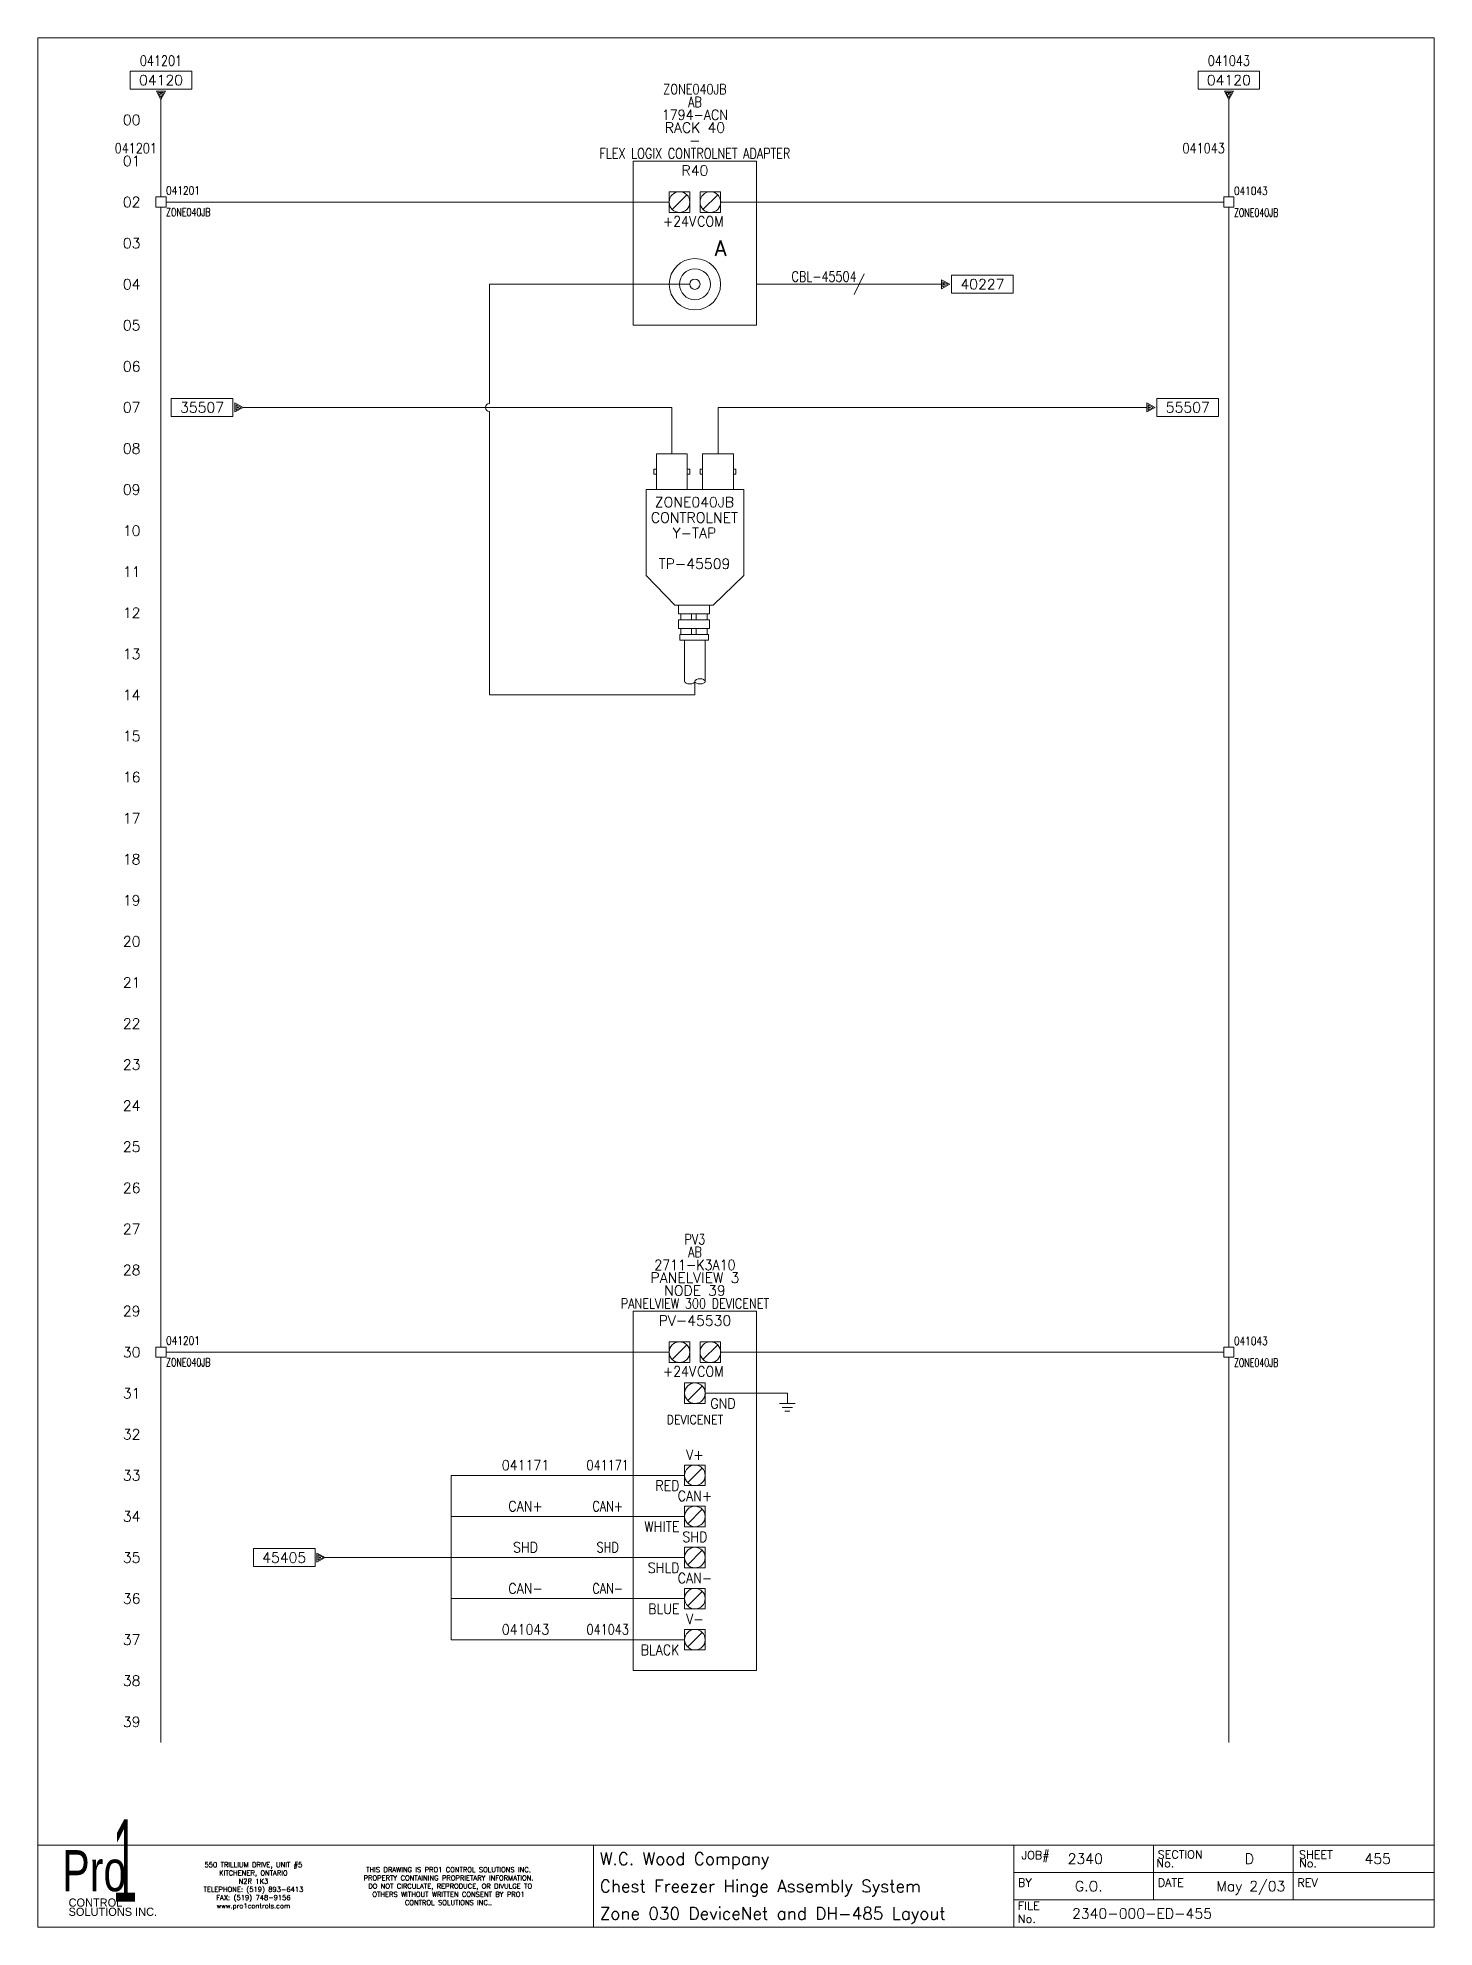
# Model space of a CAD drawing. Header units: inches. Extents: x 0 to 17, y 0 to 23.
import ezdxf
from ezdxf.enums import TextEntityAlignment as Align

# ---------------------------------------------------------------- set-up
doc = ezdxf.new("R2010")
doc.units = ezdxf.units.IN
doc.header["$MEASUREMENT"] = 0
doc.layers.get('0').update_dxf_attribs({"lineweight": 5})
for name, color, linetype, lineweight in [('_MULTI_WIRE', 9, 'Continuous', 5), ('BOARDER', 5, 'Continuous', 5), ('DESC', 1, 'Continuous', 5), ('LOC', 252, 'Continuous', 5), ('MISC', 2, 'Continuous', 5), ('SYMS', 7, 'Continuous', 5), ('TAGS', 2, 'Continuous', 5), ('TERMS', 2, 'Continuous', 5), ('Title_Block_Info', 2, 'Continuous', 5), ('WIRENO', 1, 'Continuous', 5), ('WIRES', 7, 'Continuous', 5), ('XREF', 1, 'Continuous', 5)]:
    doc.layers.add(name, color=color, linetype=linetype, lineweight=lineweight)
doc.layers.add('WIRENO_DEST', color=1, linetype='Continuous')
doc.styles.add('SIVAN', font='sivan.TTF', dxfattribs={"height": 1})
doc.styles.add('STACCO', font='STAC222N.TTF', dxfattribs={"height": 1})
doc.styles.get("Standard").update_dxf_attribs({"font": 'romans.shx'})
doc.styles.add('WD', font='romans.shx')

# ---------------------------------------------------------------- blocks, each defined once
blk = doc.blocks.new('WD_MLRH')
at = {"color": 2, "style": 'WD'}
blk.add_attdef('RUNGFIRST', text='', height=0.125, dxfattribs=at).set_placement((-0.25, 0), align=Align.MIDDLE_RIGHT)
at = {"style": 'WD', "flags": 1}
for tag, p in [('RUNGHORV', (-0.25, -0.127)), ('RUNGDIST', (-0.25, -0.2)), ('RUNGCNT', (-0.25, -0.237)), ('RUNGINC', (-0.25, -0.163)), ('WIRE-START', (-0.25, -0.356)), ('WIRE-GSUF', (-0.25, -0.396)), ('PH3SPACE', (-0.25, -0.437)), ('WIREMODE', (-0.25, -0.281)), ('WIREFMT', (-0.25, -0.321))]:
    blk.add_attdef(tag, text='', height=0.025, dxfattribs=at).set_placement(p, align=Align.RIGHT)
blk = doc.blocks.new('HA2D2')
for p, q in [((0.375, 0.344), (-0.375, 0.344)), ((-0.375, 0.344), (-0.375, 0.125)), ((0.375, 0.125), (0.375, 0.344)), ((-0.375, 0.125), (0.375, 0.125)), ((0.055, 0.102), (-0.055, 0.102)), ((-0.055, 0.102), (0, 0)), ((0, 0.023), (-0.031, 0.086)), ((-0.031, 0.086), (0.031, 0.086)), ((0, 0.055), (-0.008, 0.07)), ((-0.008, 0.07), (0.008, 0.07)), ((0, 0), (0.055, 0.102)), ((0.031, 0.086), (0, 0.023)), ((0.008, 0.07), (0, 0.055))]:
    blk.add_line(p, q)
at = {"style": 'WD', "width": 0.8, "flags": 8}
for tag, p in [('DESC1', (0, 0.722)), ('WIRENO', (0, 0.534))]:
    blk.add_attdef(tag, text='', height=0.125, dxfattribs=at).set_placement(p, align=Align.TOP_CENTER)
at = {"style": 'WD'}
blk.add_attdef('XREF', text='', height=0.125, dxfattribs=at).set_placement((0, 0.172), align=Align.CENTER)
at = {"style": 'WD', "flags": 1}
for tag, p in [('X8TERM01', (0, 0)), ('SIGCODE', (0.088, 0.066))]:
    blk.add_attdef(tag, p, '', height=0.01, dxfattribs=at)
blk = doc.blocks.new('PLCIO_871E')
at = {"layer": 'SYMS'}
for p, q in [((0.75, 0.5), (-0.75, 0.5)), ((-0.75, 0.5), (-0.75, -1.5)), ((0.75, -1.5), (0.75, 0.5)), ((-0.312, 0.125), (-0.062, 0.125)), ((-0.312, -0.125), (-0.312, 0.125)), ((-0.098, 0.089), (-0.277, -0.089)), ((-0.062, 0.125), (-0.062, -0.125)), ((0.062, 0.125), (0.312, 0.125)), ((0.062, -0.125), (0.062, 0.125)), ((0.277, 0.089), (0.098, -0.089)), ((0.312, 0.125), (0.312, -0.125)), ((-0.062, -0.125), (-0.312, -0.125)), ((0.312, -0.125), (0.062, -0.125)), ((-0.75, -1.5), (0.75, -1.5))]:
    blk.add_line(p, q, dxfattribs=at)
for centre, radius in [((-0.188, 0), 0.126), ((0.188, 0), 0.126), ((0, -1), 0.312), ((0, -1), 0.188), ((0, -1), 0.0625)]:
    blk.add_circle(centre, radius, dxfattribs=at)
blk.add_text('A', height=0.187, dxfattribs=at).set_placement((0.313, -0.562), align=Align.MIDDLE_CENTER)
at = {"layer": 'SYMS', "style": 'WD'}
for tag, height, width, p in [('INST', 0.125, 0.8, (0, 1.482)), ('LOC', 0.125, 0.8, (0, 1.312)), ('MFG', 0.125, 0.8, (0, 1.156)), ('CAT', 0.125, 0.9, (0, 1)), ('DESC', 0.125, 0.8, (0, 0.53)), ('TERM01L', 0.125, 0.75, (-0.188, 0.156)), ('TERM01R', 0.125, 0.75, (0.188, 0.156)), ('TERMDESC102', 0.109, 0.9, (0, -0.375)), ('TERMDESC202', 0.109, 0.9, (0, -0.5)), ('TERMDESC302', 0.109, 0.9, (0, -0.625))]:
    blk.add_attdef(tag, text='', height=height, dxfattribs=dict(at, width=width)).set_placement(p, align=Align.CENTER)
for tag, p in [('LINE1', (0, 0.844)), ('LINE2', (0, 0.688)), ('TAG', (0, 0.322))]:
    blk.add_attdef(tag, text='', height=0.125, dxfattribs=at).set_placement(p, align=Align.CENTER)
at = {"layer": 'SYMS', "linetype": 'Continuous', "style": 'WD', "flags": 9}
blk.add_attdef('ASSYCODE', text='', height=0.01, dxfattribs=at).set_placement((0.23, 1.071), align=Align.CENTER)
at = {"layer": 'SYMS', "style": 'WD', "flags": 1}
for tag, p in [('X4TERM01L', (-0.312, 0)), ('X1TERM01R', (0.312, 0)), ('X4TERM03', (-0.062, -1)), ('X1TERM03', (0.062, -1))]:
    blk.add_attdef(tag, p, '', height=0.01, dxfattribs=at)
at = {"layer": 'SYMS', "style": 'WD', "width": 0.9}
for tag, p in [('TERMDESC01L', (-0.188, -0.172)), ('TERMDESC01R', (0.188, -0.172))]:
    blk.add_attdef(tag, text='', height=0.125, dxfattribs=at).set_placement(p, align=Align.TOP_CENTER)
blk = doc.blocks.new('PLCIO_86E7')
at = {"layer": 'SYMS'}
for p, q in [((0.75, 0.5), (-0.75, 0.5)), ((-0.75, 0.5), (-0.75, -3.875)), ((0.75, -3.875), (0.75, 0.5)), ((-0.312, 0.125), (-0.062, 0.125)), ((-0.312, -0.125), (-0.312, 0.125)), ((-0.098, 0.089), (-0.277, -0.089)), ((-0.062, 0.125), (-0.062, -0.125)), ((0.062, 0.125), (0.312, 0.125)), ((0.062, -0.125), (0.062, 0.125)), ((0.277, 0.089), (0.098, -0.089)), ((0.312, 0.125), (0.312, -0.125)), ((-0.062, -0.125), (-0.312, -0.125)), ((0.312, -0.125), (0.062, -0.125)), ((-0.125, -0.375), (0.125, -0.375)), ((-0.125, -0.625), (-0.125, -0.375)), ((0.088, -0.412), (-0.088, -0.588)), ((0.125, -0.375), (0.125, -0.625)), ((0.125, -0.625), (-0.125, -0.625)), ((-0.125, -1.375), (0.125, -1.375)), ((-0.125, -1.625), (-0.125, -1.375)), ((-0.125, -1.375), (0.125, -1.375)), ((-0.125, -1.625), (-0.125, -1.375)), ((0.125, -1.375), (0.125, -1.625)), ((0.125, -1.375), (0.125, -1.625)), ((0.088, -1.412), (-0.088, -1.588)), ((0.125, -1.625), (-0.125, -1.625)), ((0.125, -1.625), (-0.125, -1.625)), ((-0.125, -1.875), (0.125, -1.875)), ((-0.125, -2.125), (-0.125, -1.875)), ((-0.125, -1.875), (0.125, -1.875)), ((-0.125, -2.125), (-0.125, -1.875)), ((0.088, -1.912), (-0.088, -2.088)), ((0.125, -1.875), (0.125, -2.125)), ((0.125, -1.875), (0.125, -2.125)), ((0.125, -2.125), (-0.125, -2.125)), ((0.125, -2.125), (-0.125, -2.125)), ((-0.125, -2.375), (0.125, -2.375)), ((-0.125, -2.625), (-0.125, -2.375)), ((-0.125, -2.375), (0.125, -2.375)), ((-0.125, -2.625), (-0.125, -2.375)), ((0.088, -2.412), (-0.088, -2.588)), ((0.125, -2.375), (0.125, -2.625)), ((0.125, -2.375), (0.125, -2.625)), ((0.125, -2.625), (-0.125, -2.625)), ((0.125, -2.625), (-0.125, -2.625)), ((-0.125, -2.875), (0.125, -2.875)), ((-0.125, -3.125), (-0.125, -2.875)), ((-0.125, -2.875), (0.125, -2.875)), ((-0.125, -3.125), (-0.125, -2.875)), ((0.088, -2.912), (-0.088, -3.088)), ((0.125, -2.875), (0.125, -3.125)), ((0.125, -2.875), (0.125, -3.125)), ((0.125, -3.125), (-0.125, -3.125)), ((0.125, -3.125), (-0.125, -3.125)), ((-0.125, -3.375), (0.125, -3.375)), ((-0.125, -3.625), (-0.125, -3.375)), ((-0.125, -3.375), (0.125, -3.375)), ((-0.125, -3.625), (-0.125, -3.375)), ((0.088, -3.412), (-0.088, -3.588)), ((0.125, -3.375), (0.125, -3.625)), ((0.125, -3.375), (0.125, -3.625)), ((0.125, -3.625), (-0.125, -3.625)), ((0.125, -3.625), (-0.125, -3.625)), ((-0.75, -3.875), (0.75, -3.875))]:
    blk.add_line(p, q, dxfattribs=at)
for centre, radius in [((-0.188, 0), 0.126), ((0.188, 0), 0.126), ((0, -0.5), 0.125), ((0, -1.5), 0.125), ((0, -2), 0.125), ((0, -2.5), 0.125), ((0, -3), 0.125), ((0, -3.5), 0.125)]:
    blk.add_circle(centre, radius, dxfattribs=at)
at = {"layer": 'SYMS', "style": 'WD'}
for tag, height, width, p in [('INST', 0.125, 0.8, (0, 1.482)), ('LOC', 0.125, 0.8, (0, 1.312)), ('MFG', 0.125, 0.8, (0, 1.156)), ('CAT', 0.125, 0.9, (0, 1)), ('DESC', 0.125, 0.8, (0, 0.53)), ('TERM01L', 0.125, 0.75, (-0.188, 0.156)), ('TERM01R', 0.125, 0.75, (0.188, 0.156)), ('TERM02', 0.125, 0.9, (0, -0.312)), ('TERMDESC103', 0.109, 0.9, (0, -0.875)), ('TERMDESC203', 0.109, 0.9, (0, -1)), ('TERMDESC303', 0.109, 0.9, (0, -1.125)), ('TERM04', 0.125, 0.9, (0, -1.312)), ('TERM05', 0.125, 0.9, (0, -1.812)), ('TERM06', 0.125, 0.9, (0, -2.312)), ('TERM07', 0.125, 0.9, (0, -2.812)), ('TERM08', 0.125, 0.9, (0, -3.312))]:
    blk.add_attdef(tag, text='', height=height, dxfattribs=dict(at, width=width)).set_placement(p, align=Align.CENTER)
for tag, p in [('LINE1', (0, 0.844)), ('LINE2', (0, 0.688)), ('TAG', (0, 0.322))]:
    blk.add_attdef(tag, text='', height=0.125, dxfattribs=at).set_placement(p, align=Align.CENTER)
at = {"layer": 'SYMS', "linetype": 'Continuous', "style": 'WD', "flags": 9}
blk.add_attdef('ASSYCODE', text='', height=0.01, dxfattribs=at).set_placement((0.23, 1.071), align=Align.CENTER)
at = {"layer": 'SYMS', "style": 'WD', "flags": 1}
for tag, p in [('X4TERM01L', (-0.312, 0)), ('X1TERM01R', (0.312, 0)), ('X1TERM02', (0.125, -0.5)), ('X4TERM04', (-0.125, -1.5)), ('X1TERM04', (0.125, -1.5)), ('X4TERM05', (-0.125, -2)), ('X1TERM05', (0.125, -2)), ('X4TERM06', (-0.125, -2.5)), ('X1TERM06', (0.125, -2.5)), ('X4TERM07', (-0.125, -3)), ('X1TERM07', (0.125, -3)), ('X4TERM08', (-0.125, -3.5)), ('X1TERM08', (0.125, -3.5))]:
    blk.add_attdef(tag, p, '', height=0.01, dxfattribs=at)
at = {"layer": 'SYMS', "style": 'WD', "width": 0.9}
for tag, p in [('TERMDESC01L', (-0.188, -0.172)), ('TERMDESC01R', (0.188, -0.172))]:
    blk.add_attdef(tag, text='', height=0.125, dxfattribs=at).set_placement(p, align=Align.TOP_CENTER)
blk.add_attdef('TERMDESC02', text='', height=0.125, dxfattribs=at).set_placement((0.188, -0.562), align=Align.TOP_LEFT)
for tag, p in [('TERMDESC04', (-0.188, -1.562)), ('TERMDESC05', (-0.188, -2.062)), ('TERMDESC06', (-0.188, -2.562)), ('TERMDESC07', (-0.188, -3.062)), ('TERMDESC08', (-0.188, -3.562))]:
    blk.add_attdef(tag, text='', height=0.125, dxfattribs=at).set_placement(p, align=Align.TOP_RIGHT)
blk = doc.blocks.new('HA1D3_INLINE')
blk.add_line((-0.0625, 0), (0, 0))
at = {"style": 'WD', "width": 0.9}
blk.add_attdef('WIRENO', text='', height=0.125, dxfattribs=at).set_placement((-0.0625, 0.0625), align=Align.CENTER)
at = {"style": 'WD', "flags": 1}
for tag, p in [('X4TERM02', (-0.0625, 0)), ('X1TERM01', (0, 0)), ('SIGCODE', (-0.0625, -0.0625))]:
    blk.add_attdef(tag, p, '', height=0.01, dxfattribs=at)
at = {"style": 'WD', "oblique": 15, "width": 0.9}
blk.add_attdef('DESC1', text='', height=0.125, dxfattribs=at).set_placement((-0.0625, -0.125), align=Align.MIDDLE_CENTER)
at = {"style": 'WD', "width": 0.9, "flags": 1}
blk.add_attdef('XREF', text='', height=0.125, dxfattribs=at).set_placement((-0.0625, -0.25), align=Align.TOP_CENTER)
blk = doc.blocks.new('WD_WNH')
at = {"linetype": 'Continuous', "style": 'WD', "width": 0.8}
blk.add_attdef('WIRENO', text='', height=0.125, dxfattribs=at).set_placement((0, 0.0625), align=Align.CENTER)
blk = doc.blocks.new('VGND2')
for p, q in [((0.09375, 0), (-0.09375, 0)), ((-0.0625, -0.046875), (0.0625, -0.046875)), ((-0.03125, -0.09375), (0.03125, -0.09375))]:
    blk.add_line(p, q)
at = {"style": 'WD', "flags": 1}
blk.add_attdef('X2TERM01', (0, 0), '', height=0.01, dxfattribs=at)
blk = doc.blocks.new('HA2D3')
for p, q in [((-0.125, 0.109), (-0.875, 0.109)), ((-0.875, 0.109), (-0.875, -0.109)), ((-0.125, 0.109), (-0.125, -0.109)), ((-0.102, 0.055), (-0.102, -0.055)), ((0, 0), (-0.102, 0.055)), ((-0.102, -0.055), (0, 0)), ((-0.086, 0.031), (-0.023, 0)), ((-0.086, -0.031), (-0.086, 0.031)), ((-0.023, 0), (-0.086, -0.031)), ((-0.07, 0.008), (-0.055, 0)), ((-0.07, -0.008), (-0.07, 0.008)), ((-0.055, 0), (-0.07, -0.008)), ((-0.875, -0.109), (-0.125, -0.109))]:
    blk.add_line(p, q)
at = {"style": 'WD', "width": 0.8, "flags": 8}
for tag, p in [('DESC1', (-0.5, 0.487)), ('WIRENO', (-0.5, 0.3))]:
    blk.add_attdef(tag, text='', height=0.125, dxfattribs=at).set_placement(p, align=Align.TOP_CENTER)
at = {"style": 'WD'}
blk.add_attdef('XREF', text='', height=0.125, dxfattribs=at).set_placement((-0.5, -0.062), align=Align.CENTER)
at = {"style": 'WD', "flags": 1}
for tag, p in [('SIGCODE', (-0.099, 0.066)), ('X1TERM01', (0, 0))]:
    blk.add_attdef(tag, p, '', height=0.01, dxfattribs=at)
blk = doc.blocks.new('WD_WNV')
at = {"linetype": 'Continuous', "style": 'WD', "width": 0.8}
blk.add_attdef('WIRENO', text='', height=0.125, dxfattribs=at).set_placement((-0.05, 0), align=Align.MIDDLE_RIGHT)
blk = doc.blocks.new('HMISC_CAT1_AB_1786-TPR')
for p, q in [((-0.5, 0.187), (-0.5, 0.25)), ((-0.5, 0.25), (-0.469, 0.25)), ((-0.469, 0.437), (-0.469, 0)), ((-0.094, 0.437), (-0.469, 0.437)), ((-0.469, 0.25), (-0.469, 0.187)), ((-0.094, 0), (-0.094, 0.437)), ((-0.094, 0.25), (-0.094, 0.187)), ((-0.062, 0.25), (-0.094, 0.25)), ((-0.062, 0.187), (-0.062, 0.25)), ((0.062, 0.25), (0.094, 0.25)), ((0.062, 0.187), (0.062, 0.25)), ((0.094, 0.437), (0.094, 0)), ((0.469, 0.437), (0.094, 0.437)), ((0.094, 0.25), (0.094, 0.187)), ((0.469, 0), (0.469, 0.437)), ((0.469, 0.25), (0.469, 0.187)), ((0.5, 0.25), (0.469, 0.25)), ((0.5, 0.187), (0.5, 0.25)), ((-0.595, 0), (-0.595, -1.044)), ((-0.595, 0), (0.595, 0)), ((-0.501, 0), (-0.126, 0)), ((-0.469, 0.187), (-0.5, 0.187)), ((-0.094, 0.187), (-0.062, 0.187)), ((0.094, 0.187), (0.062, 0.187)), ((0.157, 0), (0.532, 0)), ((0.469, 0.187), (0.5, 0.187)), ((0.595, 0), (0.595, -1.044)), ((-0.595, -1.044), (-0.244, -1.406)), ((0.221, -1.406), (0.595, -1.044)), ((-0.244, -1.406), (0.221, -1.406)), ((-0.199, -1.406), (0.176, -1.406)), ((-0.199, -1.514), (-0.199, -1.406)), ((0.176, -1.514), (-0.199, -1.514)), ((-0.199, -1.585), (0.176, -1.585)), ((-0.199, -1.692), (-0.199, -1.585)), ((-0.173, -1.514), (0.15, -1.514)), ((-0.173, -1.585), (-0.173, -1.514)), ((0.15, -1.585), (-0.173, -1.585)), ((-0.04, -1.585), (-0.04, -1.514)), ((-0.04, -1.514), (0.016, -1.514)), ((0.016, -1.585), (-0.04, -1.585)), ((0.016, -1.514), (0.016, -1.585)), ((0.15, -1.514), (0.15, -1.585)), ((0.176, -1.406), (0.176, -1.514)), ((0.176, -1.585), (0.176, -1.692)), ((0.176, -1.692), (-0.199, -1.692)), ((-0.185, -1.763), (0.164, -1.763)), ((-0.185, -1.834), (-0.185, -1.763)), ((0.164, -1.834), (-0.185, -1.834)), ((-0.173, -1.692), (0.15, -1.692)), ((-0.173, -1.763), (-0.173, -1.692)), ((0.15, -1.763), (-0.173, -1.763)), ((-0.125, -2.334), (-0.125, -1.834)), ((-0.04, -1.692), (0.016, -1.692)), ((-0.04, -1.763), (-0.04, -1.692)), ((0.016, -1.763), (-0.04, -1.763)), ((0.016, -1.692), (0.016, -1.763)), ((0.125, -1.834), (0.125, -2.334)), ((0.15, -1.692), (0.15, -1.763)), ((0.164, -1.763), (0.164, -1.834))]:
    blk.add_line(p, q)
blk.add_ellipse((-0.062, -2.334), major_axis=(0.0625, 0), ratio=0.5, start_param=3.141593, end_param=6.283185)
blk.add_ellipse((0.062, -2.334), major_axis=(0.0625, 0), ratio=0.5)
at = {"style": 'WD', "flags": 1}
for tag, p in [('X2TERM01', (-0.281, 0.437)), ('X2TERM02', (0.281, 0.437)), ('X8TERM03', (0, -2.336))]:
    blk.add_attdef(tag, p, '', height=0.01, dxfattribs=at)
at = {"layer": 'SYMS', "style": 'WD'}
for tag, p in [('LOC', (-0.006, -0.215)), ('DESC1', (-0.006, -0.403)), ('DESC2', (-0.006, -0.59)), ('DESC3', (-0.006, -0.778)), ('TAG1', (-0.006, -0.965))]:
    blk.add_attdef(tag, text='', height=0.125, dxfattribs=at).set_placement(p, align=Align.CENTER)
at = {"layer": 'SYMS', "style": 'WD', "flags": 1}
for tag, p in [('FAMILY', (-0.006, -0.809)), ('MFG', (-0.006, -0.887)), ('ASSYCODE', (-0.006, -1.043))]:
    blk.add_attdef(tag, p, '', height=0.0125, dxfattribs=at)
blk.add_attdef('CAT', text='', height=0.125, dxfattribs=at).set_placement((0.026, -1.184), align=Align.CENTER)
blk = doc.blocks.new('HA2S1')
for p, q in [((0, -0.055), (0, 0.055)), ((0, 0.055), (0.102, 0)), ((0.102, 0), (0, -0.055)), ((0.078, 0), (0.016, 0.031)), ((0.016, 0.031), (0.016, -0.031)), ((0.016, -0.031), (0.078, 0)), ((0.047, 0), (0.031, 0.008)), ((0.031, 0.008), (0.031, -0.008)), ((0.031, -0.008), (0.047, 0)), ((0.125, 0.109), (0.125, -0.109)), ((0.875, 0.109), (0.125, 0.109)), ((0.875, -0.109), (0.875, 0.109)), ((0.125, -0.109), (0.875, -0.109))]:
    blk.add_line(p, q)
at = {"style": 'WD', "width": 0.8, "flags": 8}
for tag, p in [('WIRENO', (0.5, 0.3)), ('DESC1', (0.5, -0.169))]:
    blk.add_attdef(tag, text='', height=0.125, dxfattribs=at).set_placement(p, align=Align.TOP_CENTER)
at = {"style": 'WD', "flags": 1}
for tag, p in [('X4TERM01', (0, 0)), ('SIGCODE', (0.026, 0.066))]:
    blk.add_attdef(tag, p, '', height=0.01, dxfattribs=at)
at = {"style": 'WD'}
blk.add_attdef('XREF', text='', height=0.125, dxfattribs=at).set_placement((0.5, -0.063), align=Align.CENTER)
blk = doc.blocks.new('TB_P')
at = {"color": 5}
blk.add_line((6.764, 0), (6.764, 1), dxfattribs=at)
at = {"color": 5, "linetype": 'Continuous'}
blk.add_line((15.283, 1), (15.283, 0.667), dxfattribs=at)
blk.add_lwpolyline([(0, 0), (17, 0), (17, 23), (0, 23)], close=True, dxfattribs=at)
at = {"layer": 'BOARDER', "linetype": 'Continuous'}
for p, q in [((0, 1), (17, 1)), ((0, 1), (0, 0)), ((11.882, 1), (11.882, 0.667)), ((11.882, 1), (11.882, 0)), ((11.882, 1), (11.882, 0)), ((11.882, 1), (11.882, 0)), ((13.583, 1), (13.583, 0.667)), ((11.882, 0.667), (17, 0.667)), ((13.583, 0.667), (13.583, 0.333)), ((15.283, 0.667), (15.283, 0.333)), ((11.882, 0.333), (17, 0.333))]:
    blk.add_line(p, q, dxfattribs=at)
at = {"color": 5, "char_height": 0.06, "attachment_point": 5, "style": 'WD'}
for s, insert, width in [('550 TRILLIUM DRIVE, UNIT #5\\PKITCHENER, ONTARIO\\PN2R 1K3\\PTELEPHONE: (519) 893-6413\\PFAX: (519) 748-9156\\Pwww.pro1controls.com', (2.625, 0.5), 1.804), ('THIS DRAWING IS PRO1 CONTROL SOLUTIONS INC. PROPERTY CONTAINING PROPRIETARY INFORMATION.  DO NOT CIRCULATE, REPRODUCE, OR DIVULGE TO OTHERS WITHOUT WRITTEN CONSENT BY PRO1 CONTROL SOLUTIONS INC..', (5, 0.5), 2.264)]:
    blk.add_mtext(s, dxfattribs=dict(at, insert=insert, width=width))
at = {"color": 2, "linetype": 'Continuous', "style": 'WD', "flags": 1}
for tag, p in [('REV1_NO', (1.734, 3.29)), ('REV1_BY', (7.303, 3.29)), ('REV1_DATE', (9.562, 3.29)), ('REV2_NO', (1.734, 3.04)), ('REV2_BY', (7.303, 3.04)), ('REV2_DATE', (9.562, 3.04)), ('REV3_NO', (1.734, 2.79)), ('REV3_BY', (7.303, 2.79)), ('REV3_DATE', (9.562, 2.79)), ('REV4_NO', (1.734, 2.54)), ('REV4_BY', (7.303, 2.54)), ('REV4_DATE', (9.562, 2.54)), ('REV5_NO', (1.734, 2.29)), ('REV5_BY', (7.303, 2.29)), ('REV5_DATE', (9.562, 2.29)), ('REV6_NO', (1.734, 2.04)), ('REV6_BY', (7.303, 2.04)), ('REV6_DATE', (9.562, 2.04)), ('REV7_NO', (1.734, 1.79)), ('REV7_BY', (7.303, 1.79)), ('REV7_DATE', (9.562, 1.79)), ('REV8_NO', (1.734, 1.54)), ('REV8_BY', (7.303, 1.54)), ('REV8_DATE', (9.562, 1.54)), ('REV9_NO', (1.734, 1.29)), ('REV9_BY', (7.303, 1.29)), ('REV9_DATE', (9.562, 1.29))]:
    blk.add_attdef(tag, text='', height=0.15, dxfattribs=at).set_placement(p, align=Align.MIDDLE_CENTER)
for tag, p in [('REV1_CHANGE', (2.292, 3.29)), ('REV2_CHANGE', (2.292, 3.04)), ('REV3_CHANGE', (2.292, 2.79)), ('REV4_CHANGE', (2.292, 2.54)), ('REV5_CHANGE', (2.292, 2.29)), ('REV6_CHANGE', (2.292, 2.04)), ('REV7_CHANGE', (2.292, 1.79)), ('REV8_CHANGE', (2.292, 1.54)), ('REV9_CHANGE', (2.292, 1.29))]:
    blk.add_attdef(tag, text='', height=0.15, dxfattribs=at).set_placement(p, align=Align.MIDDLE_LEFT)
at = {"layer": 'BOARDER', "lineweight": 0}
for s, height, style, width, p in [('1', 1, 'SIVAN', 0.4, (1.062, 0.812)), ('Pro', 0.5, 'STACCO', 0.75, (0.688, 0.688))]:
    blk.add_text(s, height=height, dxfattribs=dict(at, style=style, width=width)).set_placement(p, align=Align.MIDDLE_CENTER)
at = {"layer": 'BOARDER', "linetype": 'Continuous', "style": 'WD'}
for s, p in [('JOB#', (11.976, 0.827)), ('SECTION', (13.633, 0.835)), ('SHEET', (15.354, 0.834)), ('No.', (13.617, 0.729)), ('No.', (15.354, 0.729)), ('BY', (11.933, 0.493)), ('DATE', (13.634, 0.493)), ('REV', (15.334, 0.493)), ('FILE', (11.932, 0.21)), ('No.', (11.932, 0.052))]:
    blk.add_text(s, height=0.1, dxfattribs=at).set_placement(p)
at = {"layer": 'BOARDER', "lineweight": 0, "style": 'STACCO'}
for s, p in [('SOLUTIONS INC.', (0.375, 0.188)), ('CONTROL', (0.375, 0.3))]:
    blk.add_text(s, height=0.1, dxfattribs=at).set_placement(p, align=Align.MIDDLE_LEFT)
at = {"layer": 'Title_Block_Info', "ltscale": 0.1}
for tag, p in [('CUSTOMER', (6.842, 0.833)), ('JOB DESCRIPTION LINE', (6.842, 0.5)), ('DRAWING DESCRIPTION', (6.842, 0.167))]:
    blk.add_attdef(tag, text='', height=0.15, dxfattribs=at).set_placement(p, align=Align.MIDDLE_LEFT)
at = {"layer": 'Title_Block_Info', "ltscale": 0.1, "style": 'WD'}
for tag, p in [('JOB #', (12.752, 0.833)), ('SEC. NO.', (14.75, 0.833)), ('SHT. NO.', (16.312, 0.833)), ('NAME', (12.795, 0.5)), ('REV', (16.194, 0.5))]:
    blk.add_attdef(tag, text='', height=0.125, dxfattribs=at).set_placement(p, align=Align.MIDDLE_CENTER)
blk.add_attdef('DATE', text='', height=0.125, dxfattribs=at).set_placement((15.188, 0.5), align=Align.MIDDLE_RIGHT)
blk.add_attdef('FILE NUMBER', text='', height=0.125, dxfattribs=at).set_placement((12.591, 0.167), align=Align.MIDDLE_LEFT)
blk = doc.blocks.new('HW01')
for p, q in [((0.062, 0.125), (-0.062, -0.125)), ((0.031, 0), (-0.031, 0))]:
    blk.add_line(p, q)
at = {"style": 'WD', "width": 0.7, "flags": 1}
for tag, p in [('INST', (0, 0.357)), ('LOC', (0, 0.188)), ('XREF', (0, -0.3)), ('DESC1', (0, -0.456)), ('DESC2', (0, -0.613))]:
    blk.add_attdef(tag, text='', height=0.125, dxfattribs=at).set_placement(p, align=Align.CENTER)
at = {"style": 'WD', "width": 0.8}
blk.add_attdef('TAG1', text='', height=0.125, dxfattribs=at).set_placement((-0.031, 0.031), align=Align.RIGHT)
at = {"style": 'WD', "flags": 1}
for tag, p in [('X4TERM01', (-0.031, 0)), ('X1TERM01', (0.031, 0))]:
    blk.add_attdef(tag, p, '', height=0.01, dxfattribs=at)
at = {"linetype": 'Continuous', "style": 'WD', "flags": 9}
blk.add_attdef('ASSYCODE', text='', height=0.01, dxfattribs=at).set_placement((0.029, 0.042), align=Align.CENTER)
at = {"style": 'WD'}
for tag, p in [('X2LINK', (0, 0.125)), ('X8LINK', (0, -0.125))]:
    blk.add_attdef(tag, p, '', height=0.01, dxfattribs=at)
at = {"style": 'WD', "flags": 9}
blk.add_attdef('FAMILY', text='', height=0.01, dxfattribs=at).set_placement((0.023, 0.118), align=Align.CENTER)
at = {"style": 'WD', "width": 0.8}
blk.add_attdef('RATING1', (0.094, 0.031), '', height=0.125, dxfattribs=at)
at = {"style": 'WD', "width": 0.8, "flags": 1}
blk.add_attdef('MFG', text='', height=0.0938, dxfattribs=at).set_placement((-0.125, -0.031), align=Align.TOP_RIGHT)
blk.add_attdef('CAT', text='', height=0.0938, dxfattribs=at).set_placement((0.031, -0.031), align=Align.TOP_LEFT)
blk = doc.blocks.new('VT0W01')
for p, q in [((-0.062, 0.062), (0.062, 0.062)), ((-0.062, -0.062), (-0.062, 0.062)), ((0.062, 0.062), (0.062, -0.062)), ((0.062, -0.062), (-0.062, -0.062))]:
    blk.add_line(p, q)
at = {"style": 'WD', "width": 0.7}
for tag, p in [('INST', (0.062, 0.208)), ('LOC', (0.062, -0.173))]:
    blk.add_attdef(tag, p, '', height=0.1, dxfattribs=at)
at = {"style": 'WD', "flags": 1}
for tag, p, height in [('X4TERM01', (-0.062, 0), 0.01), ('X4TERMDESC01', (-0.055, -0.023), 0.025), ('X2TERMDESC01', (-0.006, 0.029), 0.025), ('X2TERM01', (0, 0.062), 0.01), ('X1TERMDESC01', (0.039, -0.003), 0.025), ('X1TERM01', (0.062, 0), 0.01), ('X8TERM01', (0, -0.062), 0.01), ('X8TERMDESC01', (0, -0.054), 0.025)]:
    blk.add_attdef(tag, p, '', height=height, dxfattribs=at)
at = {"linetype": 'Continuous', "style": 'WD'}
for tag, p, width, flags in [('WIRENO', (0.062, 0.091), 0.8, 8), ('TAGSTRIP', (0.05, -0.282), 0.9, 8), ('CAT', (0.213, -0.406), 0.8, 1)]:
    blk.add_attdef(tag, p, '', height=0.1, dxfattribs=dict(at, width=width, flags=flags))
at = {"linetype": 'Continuous', "style": 'WD', "width": 0.8, "flags": 1}
blk.add_attdef('MFG', text='', height=0.1, dxfattribs=at).set_placement((0.088, -0.406), align=Align.RIGHT)
at = {"style": 'WD', "width": 0.7, "flags": 1}
blk.add_attdef('ASSYCODE', (0.062, -0.281), '', height=0.01, dxfattribs=at)
blk = doc.blocks.new('HT0W01')
for p, q in [((-0.062, 0.062), (0.062, 0.062)), ((-0.062, -0.062), (-0.062, 0.062)), ((0.062, 0.062), (0.062, -0.062)), ((0.062, -0.062), (-0.062, -0.062))]:
    blk.add_line(p, q)
at = {"style": 'WD', "width": 0.7}
for tag, p in [('INST', (0.062, 0.214)), ('LOC', (0.062, -0.178))]:
    blk.add_attdef(tag, p, '', height=0.1, dxfattribs=at)
at = {"style": 'WD', "flags": 1}
for tag, p, height in [('X4TERM01', (-0.062, 0), 0.01), ('X4TERMDESC01', (-0.055, -0.023), 0.025), ('X2TERMDESC01', (-0.006, 0.029), 0.025), ('X2TERM01', (0, 0.062), 0.01), ('X1TERMDESC01', (0.039, 0.007), 0.025), ('X1TERM01', (0.062, 0), 0.01), ('X8TERM01', (0, -0.062), 0.01), ('X8TERMDESC01', (0, -0.054), 0.025)]:
    blk.add_attdef(tag, p, '', height=height, dxfattribs=at)
at = {"linetype": 'Continuous', "style": 'WD'}
for tag, p, width, flags in [('WIRENO', (0.062, 0.087), 0.8, 8), ('TAGSTRIP', (0.05, -0.297), 0.9, 8), ('CAT', (0.213, -0.406), 0.8, 1)]:
    blk.add_attdef(tag, p, '', height=0.1, dxfattribs=dict(at, width=width, flags=flags))
at = {"linetype": 'Continuous', "style": 'WD', "width": 0.8, "flags": 1}
blk.add_attdef('MFG', text='', height=0.1, dxfattribs=at).set_placement((0.088, -0.406), align=Align.RIGHT)
at = {"style": 'WD', "width": 0.7, "flags": 1}
blk.add_attdef('ASSYCODE', (0.062, -0.281), '', height=0.01, dxfattribs=at)

msp = doc.modelspace()

# ---------------------------------------------------------------- linework, layer by layer
at = {"layer": '_MULTI_WIRE'}
for p, q in [((5.5, 18.55), (5.5, 20)), ((5.5, 20), (7.938, 20)), ((8.75, 20), (9.969, 20)), ((10.031, 20), (11, 20)), ((7.719, 18.5), (2.5, 18.5)), ((5.5, 15), (5.5, 18.45)), ((7.719, 17.937), (7.719, 18.5)), ((8.281, 18.5), (13.5, 18.5)), ((8.281, 17.937), (8.281, 18.5)), ((8, 15), (5.5, 15)), ((8, 15.164), (8, 15)), ((8.125, 6.5), (9.125, 6.5)), ((9.125, 6.5), (9.125, 6.375)), ((5.031, 5.5), (5.031, 3.5)), ((5.938, 5.5), (5.031, 5.5)), ((5.938, 5), (5.031, 5)), ((3.5, 4.5), (5.031, 4.5)), ((5.938, 4.5), (5.031, 4.5)), ((5.938, 4), (5.031, 4)), ((5.938, 3.5), (5.031, 3.5))]:
    msp.add_line(p, q, dxfattribs=at)
msp.add_arc((5.5, 18.5), 0.05, 90, 270, dxfattribs=at)
at = {"layer": 'WIRES'}
for p, q in [((1.5, 22.25), (1.5, 21.062)), ((14.5, 22.25), (14.5, 21.062)), ((1.5, 20.938), (1.5, 7.062)), ((7.688, 21), (1.562, 21)), ((8.312, 21), (14.438, 21)), ((14.5, 20.938), (14.5, 7.062)), ((1.5, 6.938), (1.5, 2.25)), ((1.562, 7), (7.688, 7)), ((8.312, 7), (14.438, 7)), ((14.5, 6.938), (14.5, 2.25)), ((7.875, 5.5), (6, 5.5)), ((7.875, 5), (6, 5)), ((7.875, 4.5), (6, 4.5)), ((7.875, 4), (6, 4)), ((7.875, 3.5), (6, 3.5))]:
    msp.add_line(p, q, dxfattribs=at)

# ---------------------------------------------------------------- block references
ref = msp.add_blockref('TB_P', (0, 0))
ref.add_attrib('CUSTOMER', 'W.C. Wood Company', dxfattribs={"layer": 'MISC', "ltscale": 0.1, "height": 0.15}).set_placement((6.842, 0.833), align=Align.MIDDLE_LEFT)
ref.add_attrib('JOB DESCRIPTION LINE', 'Chest Freezer Hinge Assembly System', dxfattribs={"layer": 'MISC', "ltscale": 0.1, "height": 0.15}).set_placement((6.842, 0.5), align=Align.MIDDLE_LEFT)
ref.add_attrib('DRAWING DESCRIPTION', 'Zone 030 DeviceNet and DH-485 Layout', dxfattribs={"layer": 'MISC', "ltscale": 0.1, "height": 0.15}).set_placement((6.842, 0.167), align=Align.MIDDLE_LEFT)
ref.add_attrib('JOB #', '2340', dxfattribs={"layer": 'MISC', "ltscale": 0.1, "height": 0.125, "style": 'WD'}).set_placement((12.752, 0.833), align=Align.MIDDLE_CENTER)
ref.add_attrib('SEC. NO.', 'D', dxfattribs={"layer": 'MISC', "ltscale": 0.1, "height": 0.125, "style": 'WD'}).set_placement((14.75, 0.833), align=Align.MIDDLE_CENTER)
ref.add_attrib('SHT. NO.', '455', dxfattribs={"layer": 'MISC', "ltscale": 0.1, "height": 0.125, "style": 'WD'}).set_placement((16.312, 0.833), align=Align.MIDDLE_CENTER)
ref.add_attrib('FILE NUMBER', '2340-000-ED-455', dxfattribs={"layer": 'MISC', "ltscale": 0.1, "height": 0.125, "style": 'WD'}).set_placement((12.591, 0.167), align=Align.MIDDLE_LEFT)
ref.add_attrib('NAME', 'G.O.', dxfattribs={"layer": 'MISC', "ltscale": 0.1, "height": 0.125, "style": 'WD'}).set_placement((12.795, 0.5), align=Align.MIDDLE_CENTER)
ref.add_attrib('DATE', 'May 2/03', dxfattribs={"layer": 'MISC', "ltscale": 0.1, "height": 0.125, "style": 'WD'}).set_placement((15.188, 0.5), align=Align.MIDDLE_RIGHT)
at = {"layer": '_MULTI_WIRE'}
ref = msp.add_blockref('PLCIO_86E7', (8, 7), dxfattribs=at)
ref.add_attrib('TERMDESC01L', '+24V', dxfattribs={"layer": 'TERMS', "height": 0.125, "style": 'WD', "width": 0.9}).set_placement((7.812, 6.828), align=Align.TOP_CENTER)
ref.add_attrib('TERMDESC01R', 'COM', dxfattribs={"layer": 'TERMS', "height": 0.125, "style": 'WD', "width": 0.9}).set_placement((8.188, 6.828), align=Align.TOP_CENTER)
ref.add_attrib('CAT', '2711-K3A10', dxfattribs={"layer": 'MISC', "height": 0.125, "style": 'WD', "width": 0.9}).set_placement((8, 8), align=Align.CENTER)
ref.add_attrib('TAG', 'PV-45530', dxfattribs={"layer": 'TAGS', "height": 0.125, "style": 'WD'}).set_placement((8, 7.322), align=Align.CENTER)
ref.add_attrib('LINE1', 'PANELVIEW 3', dxfattribs={"layer": 'MISC', "height": 0.125, "style": 'WD'}).set_placement((8, 7.844), align=Align.CENTER)
ref.add_attrib('DESC', 'PANELVIEW 300 DEVICENET', dxfattribs={"layer": 'DESC', "height": 0.125, "style": 'WD', "width": 0.8}).set_placement((8, 7.53), align=Align.CENTER)
ref.add_attrib('LINE2', 'NODE 39', dxfattribs={"layer": 'MISC', "height": 0.125, "style": 'WD'}).set_placement((8, 7.688), align=Align.CENTER)
ref.add_attrib('MFG', 'AB', dxfattribs={"layer": 'MISC', "height": 0.125, "style": 'WD', "width": 0.8}).set_placement((8, 8.156), align=Align.CENTER)
ref.add_attrib('LOC', 'PV3', dxfattribs={"layer": 'LOC', "height": 0.125, "style": 'WD', "width": 0.8}).set_placement((8, 8.312), align=Align.CENTER)
ref.add_attrib('TERMDESC02', 'GND', dxfattribs={"layer": 'TERMS', "height": 0.125, "style": 'WD', "width": 0.9}).set_placement((8.188, 6.438), align=Align.TOP_LEFT)
ref.add_attrib('TERMDESC103', 'DEVICENET', dxfattribs={"layer": 'TERMS', "height": 0.1094, "style": 'WD', "width": 0.9}).set_placement((8, 6.125), align=Align.CENTER)
ref.add_attrib('TERM04', 'V+', dxfattribs={"layer": 'TERMS', "height": 0.125, "style": 'WD', "width": 0.9}).set_placement((8, 5.688), align=Align.CENTER)
ref.add_attrib('TERMDESC04', 'RED', dxfattribs={"layer": 'TERMS', "height": 0.125, "style": 'WD', "width": 0.9}).set_placement((7.812, 5.438), align=Align.TOP_RIGHT)
ref.add_attrib('TERM05', 'CAN+', dxfattribs={"layer": 'TERMS', "height": 0.125, "style": 'WD', "width": 0.9}).set_placement((8, 5.188), align=Align.CENTER)
ref.add_attrib('TERMDESC05', 'WHITE', dxfattribs={"layer": 'TERMS', "height": 0.125, "style": 'WD', "width": 0.9}).set_placement((7.812, 4.938), align=Align.TOP_RIGHT)
ref.add_attrib('TERM06', 'SHD', dxfattribs={"layer": 'TERMS', "height": 0.125, "style": 'WD', "width": 0.9}).set_placement((8, 4.688), align=Align.CENTER)
ref.add_attrib('TERMDESC06', 'SHLD', dxfattribs={"layer": 'TERMS', "height": 0.125, "style": 'WD', "width": 0.9}).set_placement((7.812, 4.437), align=Align.TOP_RIGHT)
ref.add_attrib('TERM07', 'CAN-', dxfattribs={"layer": 'TERMS', "height": 0.125, "style": 'WD', "width": 0.9}).set_placement((8, 4.188), align=Align.CENTER)
ref.add_attrib('TERMDESC07', 'BLUE', dxfattribs={"layer": 'TERMS', "height": 0.125, "style": 'WD', "width": 0.9}).set_placement((7.812, 3.938), align=Align.TOP_RIGHT)
ref.add_attrib('TERM08', 'V-', dxfattribs={"layer": 'TERMS', "height": 0.125, "style": 'WD', "width": 0.9}).set_placement((8, 3.688), align=Align.CENTER)
ref.add_attrib('TERMDESC08', 'BLACK', dxfattribs={"layer": 'TERMS', "height": 0.125, "style": 'WD', "width": 0.9}).set_placement((7.812, 3.438), align=Align.TOP_RIGHT)
at = {"layer": 'SYMS'}
ref = msp.add_blockref('HA2D2', (1.5, 22.25), dxfattribs=at)
ref.add_attrib('XREF', '04120', dxfattribs={"layer": 'XREF', "height": 0.125, "style": 'WD'}).set_placement((1.5, 22.422), align=Align.CENTER)
ref.add_attrib('WIRENO', '041201', dxfattribs={"layer": 'WIRENO_DEST', "height": 0.125, "style": 'WD', "width": 0.8, "flags": 8}).set_placement((1.5, 22.784), align=Align.TOP_CENTER)
ref = msp.add_blockref('HA2D2', (14.5, 22.25), dxfattribs=at)
ref.add_attrib('XREF', '04120', dxfattribs={"layer": 'XREF', "height": 0.125, "style": 'WD'}).set_placement((14.5, 22.422), align=Align.CENTER)
ref.add_attrib('WIRENO', '041043', dxfattribs={"layer": 'WIRENO_DEST', "height": 0.125, "style": 'WD', "width": 0.8, "flags": 8}).set_placement((14.5, 22.784), align=Align.TOP_CENTER)
ref = msp.add_blockref('PLCIO_871E', (8, 21), dxfattribs=at)
ref.add_attrib('TERMDESC01L', '+24V', dxfattribs={"layer": 'TERMS', "height": 0.125, "style": 'WD', "width": 0.9}).set_placement((7.812, 20.828), align=Align.TOP_CENTER)
ref.add_attrib('TERMDESC01R', 'COM', dxfattribs={"layer": 'TERMS', "height": 0.125, "style": 'WD', "width": 0.9}).set_placement((8.188, 20.828), align=Align.TOP_CENTER)
ref.add_attrib('CAT', '1794-ACN', dxfattribs={"layer": 'MISC', "height": 0.125, "style": 'WD', "width": 0.9}).set_placement((8, 22), align=Align.CENTER)
ref.add_attrib('TAG', 'R40', dxfattribs={"layer": 'TAGS', "height": 0.125, "style": 'WD'}).set_placement((8, 21.322), align=Align.CENTER)
ref.add_attrib('LINE1', 'RACK 40', dxfattribs={"layer": 'MISC', "height": 0.125, "style": 'WD'}).set_placement((8, 21.844), align=Align.CENTER)
ref.add_attrib('DESC', 'FLEX LOGIX CONTROLNET ADAPTER', dxfattribs={"layer": 'DESC', "height": 0.125, "style": 'WD', "width": 0.8}).set_placement((8, 21.53), align=Align.CENTER)
ref.add_attrib('LINE2', '-', dxfattribs={"layer": 'MISC', "height": 0.125, "style": 'WD'}).set_placement((8, 21.688), align=Align.CENTER)
ref.add_attrib('MFG', 'AB', dxfattribs={"layer": 'MISC', "height": 0.125, "style": 'WD', "width": 0.8}).set_placement((8, 22.156), align=Align.CENTER)
ref.add_attrib('LOC', 'ZONE040JB', dxfattribs={"layer": 'LOC', "height": 0.125, "style": 'WD', "width": 0.8}).set_placement((8, 22.312), align=Align.CENTER)
msp.add_blockref('WD_MLRH', (1.5, 22), dxfattribs=at).add_auto_attribs({'RUNGFIRST': '00'})
ref = msp.add_blockref('VT0W01', (1.5, 21), dxfattribs=at)
ref.add_attrib('WIRENO', '041201', (1.562, 21.091), dxfattribs={"layer": 'WIRENO', "linetype": 'Continuous', "height": 0.1, "style": 'WD', "width": 0.8, "flags": 8})
ref.add_attrib('LOC', 'ZONE040JB', (1.562, 20.827), dxfattribs={"layer": 'LOC', "height": 0.1, "style": 'WD', "width": 0.7})
ref = msp.add_blockref('HT0W01', (14.5, 21), dxfattribs=at)
ref.add_attrib('WIRENO', '041043', (14.562, 21.087), dxfattribs={"layer": 'WIRENO', "linetype": 'Continuous', "height": 0.1, "style": 'WD', "width": 0.8, "flags": 8})
ref.add_attrib('LOC', 'ZONE040JB', (14.562, 20.822), dxfattribs={"layer": 'LOC', "height": 0.1, "style": 'WD', "width": 0.7})
ref = msp.add_blockref('HW01', (10, 20), dxfattribs=at)
ref.add_attrib('TAG1', 'CBL-45504', dxfattribs={"layer": 'TAGS', "height": 0.125, "style": 'WD', "width": 0.8}).set_placement((9.969, 20.031), align=Align.RIGHT)
ref = msp.add_blockref('HA2S1', (11, 20), dxfattribs=at)
ref.add_attrib('XREF', '40227', dxfattribs={"layer": 'XREF', "height": 0.125, "style": 'WD'}).set_placement((11.5, 19.938), align=Align.CENTER)
ref = msp.add_blockref('HA2D3', (2.5, 18.5), dxfattribs=at)
ref.add_attrib('XREF', '35507', dxfattribs={"layer": 'XREF', "height": 0.125, "style": 'WD'}).set_placement((2, 18.438), align=Align.CENTER)
ref = msp.add_blockref('HA2S1', (13.5, 18.5), dxfattribs=at)
ref.add_attrib('XREF', '55507', dxfattribs={"layer": 'XREF', "height": 0.125, "style": 'WD'}).set_placement((14, 18.438), align=Align.CENTER)
ref = msp.add_blockref('HMISC_CAT1_AB_1786-TPR', (8, 17.5), dxfattribs=at)
ref.add_attrib('DESC1', 'CONTROLNET', dxfattribs={"layer": 'DESC', "height": 0.125, "style": 'WD'}).set_placement((7.994, 17.097), align=Align.CENTER)
ref.add_attrib('TAG1', 'TP-45509', dxfattribs={"layer": 'TAGS', "height": 0.125, "style": 'WD'}).set_placement((7.994, 16.535), align=Align.CENTER)
ref.add_attrib('DESC2', 'Y-TAP', dxfattribs={"layer": 'DESC', "height": 0.125, "style": 'WD'}).set_placement((7.994, 16.91), align=Align.CENTER)
ref.add_attrib('LOC', 'ZONE040JB', dxfattribs={"layer": 'LOC', "height": 0.125, "style": 'WD'}).set_placement((7.994, 17.285), align=Align.CENTER)
ref = msp.add_blockref('VT0W01', (1.5, 7), dxfattribs=at)
ref.add_attrib('WIRENO', '041201', (1.562, 7.091), dxfattribs={"layer": 'WIRENO', "linetype": 'Continuous', "height": 0.1, "style": 'WD', "width": 0.8, "flags": 8})
ref.add_attrib('LOC', 'ZONE040JB', (1.562, 6.827), dxfattribs={"layer": 'LOC', "height": 0.1, "style": 'WD', "width": 0.7})
ref = msp.add_blockref('HT0W01', (14.5, 7), dxfattribs=at)
ref.add_attrib('WIRENO', '041043', (14.562, 7.087), dxfattribs={"layer": 'WIRENO', "linetype": 'Continuous', "height": 0.1, "style": 'WD', "width": 0.8, "flags": 8})
ref.add_attrib('LOC', 'ZONE040JB', (14.562, 6.822), dxfattribs={"layer": 'LOC', "height": 0.1, "style": 'WD', "width": 0.7})
msp.add_blockref('VGND2', (9.125, 6.375), dxfattribs=at)
ref = msp.add_blockref('HA1D3_INLINE', (6, 5.5), dxfattribs=at)
ref.add_attrib('WIRENO', '041171', dxfattribs={"layer": 'WIRENO_DEST', "height": 0.125, "style": 'WD', "width": 0.9}).set_placement((5.938, 5.562), align=Align.CENTER)
ref = msp.add_blockref('HA1D3_INLINE', (6, 5), dxfattribs=at)
ref.add_attrib('WIRENO', 'CAN+', dxfattribs={"layer": 'WIRENO_DEST', "height": 0.125, "style": 'WD', "width": 0.9}).set_placement((5.938, 5.062), align=Align.CENTER)
ref = msp.add_blockref('HA2D3', (3.5, 4.5), dxfattribs=at)
ref.add_attrib('XREF', '45405', dxfattribs={"layer": 'XREF', "height": 0.125, "style": 'WD'}).set_placement((3, 4.437), align=Align.CENTER)
ref = msp.add_blockref('HA1D3_INLINE', (6, 4.5), dxfattribs=at)
ref.add_attrib('WIRENO', 'SHD', dxfattribs={"layer": 'WIRENO_DEST', "height": 0.125, "style": 'WD', "width": 0.9}).set_placement((5.938, 4.562), align=Align.CENTER)
ref = msp.add_blockref('HA1D3_INLINE', (6, 4), dxfattribs=at)
ref.add_attrib('WIRENO', 'CAN-', dxfattribs={"layer": 'WIRENO_DEST', "height": 0.125, "style": 'WD', "width": 0.9}).set_placement((5.938, 4.062), align=Align.CENTER)
ref = msp.add_blockref('HA1D3_INLINE', (6, 3.5), dxfattribs=at)
ref.add_attrib('WIRENO', '041043', dxfattribs={"layer": 'WIRENO_DEST', "height": 0.125, "style": 'WD', "width": 0.9}).set_placement((5.938, 3.562), align=Align.CENTER)
at = {"layer": 'WIRENO'}
ref = msp.add_blockref('WD_WNV', (1.5, 21.656), dxfattribs=at)
ref.add_attrib('WIRENO', '041201', dxfattribs={"linetype": 'Continuous', "height": 0.125, "style": 'WD', "width": 0.8}).set_placement((1.45, 21.656), align=Align.MIDDLE_RIGHT)
ref = msp.add_blockref('WD_WNV', (14.5, 21.656), dxfattribs=at)
ref.add_attrib('WIRENO', '041043', dxfattribs={"linetype": 'Continuous', "height": 0.125, "style": 'WD', "width": 0.8}).set_placement((14.45, 21.656), align=Align.MIDDLE_RIGHT)
ref = msp.add_blockref('WD_WNH', (6.938, 5.5), dxfattribs=at)
ref.add_attrib('WIRENO', '041171', dxfattribs={"linetype": 'Continuous', "height": 0.125, "style": 'WD', "width": 0.8}).set_placement((6.938, 5.562), align=Align.CENTER)
ref = msp.add_blockref('WD_WNH', (6.938, 5), dxfattribs=at)
ref.add_attrib('WIRENO', 'CAN+', dxfattribs={"linetype": 'Continuous', "height": 0.125, "style": 'WD', "width": 0.8}).set_placement((6.938, 5.062), align=Align.CENTER)
ref = msp.add_blockref('WD_WNH', (6.938, 4.5), dxfattribs=at)
ref.add_attrib('WIRENO', 'SHD', dxfattribs={"linetype": 'Continuous', "height": 0.125, "style": 'WD', "width": 0.8}).set_placement((6.938, 4.562), align=Align.CENTER)
ref = msp.add_blockref('WD_WNH', (6.938, 4), dxfattribs=at)
ref.add_attrib('WIRENO', 'CAN-', dxfattribs={"linetype": 'Continuous', "height": 0.125, "style": 'WD', "width": 0.8}).set_placement((6.938, 4.062), align=Align.CENTER)
ref = msp.add_blockref('WD_WNH', (6.938, 3.5), dxfattribs=at)
ref.add_attrib('WIRENO', '041043', dxfattribs={"linetype": 'Continuous', "height": 0.125, "style": 'WD', "width": 0.8}).set_placement((6.938, 3.562), align=Align.CENTER)

# ---------------------------------------------------------------- texts
at = {"layer": 'SYMS', "color": 2, "style": 'WD'}
for s, p in [('01', (1.25, 21.5)), ('02', (1.25, 21)), ('03', (1.25, 20.5)), ('04', (1.25, 20)), ('05', (1.25, 19.5)), ('06', (1.25, 19)), ('07', (1.25, 18.5)), ('08', (1.25, 18)), ('09', (1.25, 17.5)), ('10', (1.25, 17)), ('11', (1.25, 16.5)), ('12', (1.25, 16)), ('13', (1.25, 15.5)), ('14', (1.25, 15)), ('15', (1.25, 14.5)), ('16', (1.25, 14)), ('17', (1.25, 13.5)), ('18', (1.25, 13)), ('19', (1.25, 12.5)), ('20', (1.25, 12)), ('21', (1.25, 11.5)), ('22', (1.25, 11)), ('23', (1.25, 10.5)), ('24', (1.25, 10)), ('25', (1.25, 9.5)), ('26', (1.25, 9)), ('27', (1.25, 8.5)), ('28', (1.25, 8)), ('29', (1.25, 7.5)), ('30', (1.25, 7)), ('31', (1.25, 6.5)), ('32', (1.25, 6)), ('33', (1.25, 5.5)), ('34', (1.25, 5)), ('35', (1.25, 4.5)), ('36', (1.25, 4)), ('37', (1.25, 3.5)), ('38', (1.25, 3)), ('39', (1.25, 2.5))]:
    msp.add_text(s, height=0.125, dxfattribs=at).set_placement(p, align=Align.MIDDLE_RIGHT)

doc.saveas('drawing.dxf')
